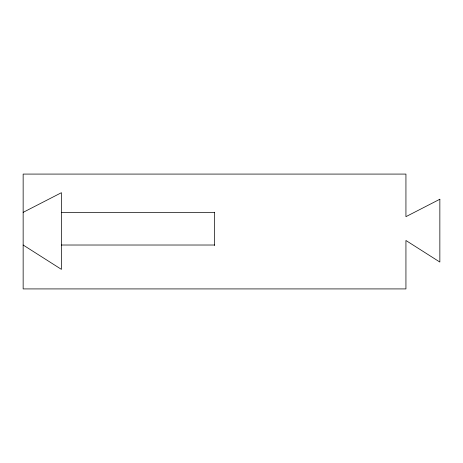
<?xml version="1.0" encoding="UTF-8"?>
<svg xmlns="http://www.w3.org/2000/svg" width="463" height="463" viewBox="0 0 463 463"><rect width="100%" height="100%" fill="white"/><g stroke="black" fill="none" stroke-linecap="round" stroke-linejoin="round"><path stroke-width="0.69" d="M23.15 212.361L61.429 192.695L61.429 269.368L23.15 245.02M61.429 212.361L214.543 212.361M61.429 245.02L214.543 245.02M214.543 212.222L214.543 245.5M439.85 199.24L405.935 216.667L405.935 174.082L23.15 174.082L23.15 288.918L405.935 288.918L405.935 240.488L439.85 262.052L439.85 199.24"/></g></svg>
